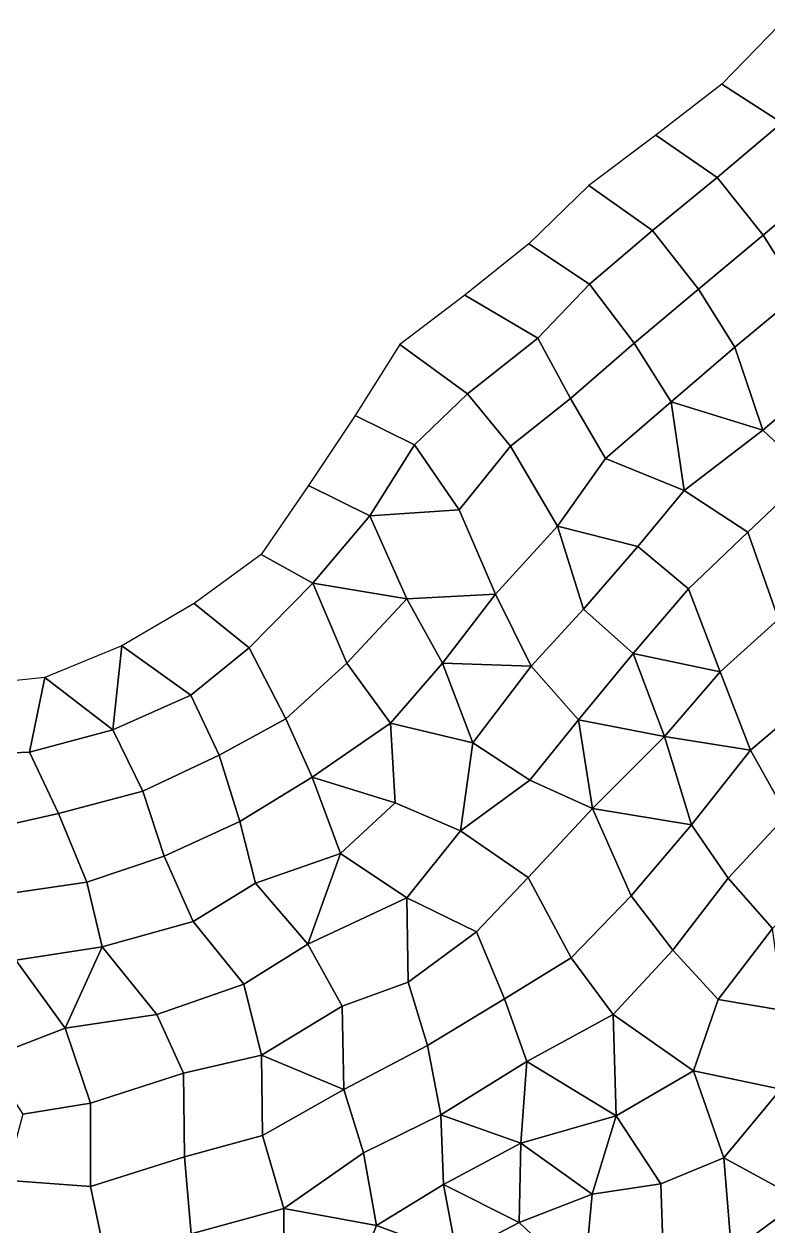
# Model space of a CAD drawing. Extents: x 727294 to 731543, y 8575035 to 8579824.
# Drawn here: x 730097.1 to 730274.2, y 8578454.2 to 8578740.6 of the extents above; entities that cross this region are included whole.
import ezdxf

# ---------------------------------------------------------------- set-up
doc = ezdxf.new("R2010")
doc.units = 0
for name, color, linetype in [('MESH_BOUND', 25, 'CONTINUOUS'), ('MESH_ELEMS', 250, 'CONTINUOUS'), ('MESH_NODES', 18, 'CONTINUOUS')]:
    doc.layers.add(name, color=color, linetype=linetype)

msp = doc.modelspace()

# ---------------------------------------------------------------- linework, layer by layer
at = {"layer": 'MESH_BOUND', "color": 25}
for points in [[(730277.12, 8578740.57, 38.17), (730263.24, 8578726.24, 38.17)], [(730263.24, 8578726.24, 38.17), (730247.55, 8578714.06, 38.17)], [(730247.55, 8578714.06, 38.17), (730231.55, 8578702.09, 38.17)], [(730231.55, 8578702.09, 38.17), (730217.27, 8578688.24, 38.17)], [(730217.27, 8578688.24, 38.17), (730202.08, 8578675.95, 38.17)], [(730202.08, 8578675.95, 38.17), (730186.6, 8578664.23, 38.17)], [(730186.6, 8578664.23, 38.17), (730175.92, 8578647.33, 38.17)], [(730175.92, 8578647.33, 38.17), (730164.87, 8578630.66, 38.17)], [(730164.87, 8578630.66, 38.17), (730153.58, 8578614.18, 38.17)], [(730153.58, 8578614.18, 38.17), (730137.61, 8578602.54, 38.17)], [(730137.61, 8578602.54, 38.17), (730120.43, 8578592.41, 38.17)], [(730120.43, 8578592.41, 38.17), (730102.05, 8578584.93, 38.17)], [(730102.05, 8578584.93, 38.17), (730082.23, 8578582.8, 38.17)]]:
    msp.add_polyline3d(points, dxfattribs=at)
at = {"layer": 'MESH_ELEMS', "color": 179}
for points in [[(730277.52, 8578717.01, 38.17), (730292.28, 8578729.92, 38.12), (730277.12, 8578740.57, 38.17), (730263.24, 8578726.24, 38.17)], [(730262.13, 8578704.03, 38.17), (730277.52, 8578717.01, 38.17), (730263.24, 8578726.24, 38.17), (730247.55, 8578714.06, 38.17)], [(730288.38, 8578703.22, 34.75), (730277.52, 8578717.01, 38.17), (730262.13, 8578704.03, 38.17), (730273.13, 8578690.26, 34.55)], [(730247.55, 8578714.06, 38.17), (730231.55, 8578702.09, 38.17), (730246.75, 8578691.42, 38.16), (730262.13, 8578704.03, 38.17)], [(730246.75, 8578691.42, 38.16), (730257.71, 8578677.44, 34.83), (730273.13, 8578690.26, 34.55), (730262.13, 8578704.03, 38.17)], [(730297.13, 8578689.41, 34.79), (730288.38, 8578703.22, 34.75), (730273.13, 8578690.26, 34.55), (730281.83, 8578676.47, 34.37)], [(730231.55, 8578702.09, 38.17), (730217.27, 8578688.24, 38.17), (730231.72, 8578678.63, 38.17), (730246.75, 8578691.42, 38.16)], [(730257.71, 8578677.44, 34.83), (730246.75, 8578691.42, 38.16), (730231.72, 8578678.63, 38.17), (730242.35, 8578664.57, 34.54)], [(730217.27, 8578688.24, 38.17), (730202.08, 8578675.95, 38.17), (730219.47, 8578665.7, 38.16), (730231.72, 8578678.63, 38.17)], [(730281.83, 8578676.47, 34.37), (730273.13, 8578690.26, 34.55), (730257.71, 8578677.44, 34.83), (730266.38, 8578663.57, 34.53)], [(730242.35, 8578664.57, 34.54), (730231.72, 8578678.63, 38.17), (730219.47, 8578665.7, 38.16), (730227.25, 8578651.35, 32.73)], [(730242.35, 8578664.57, 34.54), (730251.22, 8578650.57, 34.23), (730266.38, 8578663.57, 34.53), (730257.71, 8578677.44, 34.83)], [(730202.69, 8578652.49, 38.17), (730219.47, 8578665.7, 38.16), (730202.08, 8578675.95, 38.17), (730186.6, 8578664.23, 38.17)], [(730288.4, 8578656.92, 33.83), (730281.83, 8578676.47, 34.37), (730266.38, 8578663.57, 34.53), (730273, 8578643.81, 32.89)], [(730227.25, 8578651.35, 32.73), (730219.47, 8578665.7, 38.16), (730202.69, 8578652.49, 38.17), (730212.97, 8578640.03, 32.77)], [(730190.08, 8578640.35, 38.17), (730202.69, 8578652.49, 38.17), (730186.6, 8578664.23, 38.17), (730175.92, 8578647.33, 38.17)], [(730227.25, 8578651.35, 32.73), (730235.56, 8578637.1, 32.94), (730251.22, 8578650.57, 34.23), (730242.35, 8578664.57, 34.54)], [(730266.38, 8578663.57, 34.53), (730251.22, 8578650.57, 34.23), (730273, 8578643.81, 32.89), (730266.38, 8578663.57, 34.53)], [(730284.15, 8578633.44, 31.7), (730299.69, 8578646.66, 34.41), (730288.4, 8578656.92, 33.83), (730273, 8578643.81, 32.89)], [(730212.97, 8578640.03, 32.77), (730202.69, 8578652.49, 38.17), (730190.08, 8578640.35, 38.17), (730200.73, 8578624.83, 33.61)], [(730212.97, 8578640.03, 32.77), (730224.14, 8578620.92, 32.64), (730235.56, 8578637.1, 32.94), (730227.25, 8578651.35, 32.73)], [(730251.22, 8578650.57, 34.23), (730235.56, 8578637.1, 32.94), (730254.3, 8578629.42, 31.98), (730251.22, 8578650.57, 34.23)], [(730254.3, 8578629.42, 31.98), (730273, 8578643.81, 32.89), (730251.22, 8578650.57, 34.23), (730254.3, 8578629.42, 31.98)], [(730179.45, 8578623.39, 38.17), (730190.08, 8578640.35, 38.17), (730175.92, 8578647.33, 38.17), (730164.87, 8578630.66, 38.17)], [(730273, 8578643.81, 32.89), (730254.3, 8578629.42, 31.98), (730269.43, 8578619.56, 31.22), (730284.15, 8578633.44, 31.7)], [(730190.08, 8578640.35, 38.17), (730179.45, 8578623.39, 38.17), (730200.73, 8578624.83, 33.61), (730190.08, 8578640.35, 38.17)], [(730224.14, 8578620.92, 32.64), (730212.97, 8578640.03, 32.77), (730200.73, 8578624.83, 33.61), (730209.36, 8578604.74, 34.06)], [(730243.23, 8578616.11, 31.68), (730254.3, 8578629.42, 31.98), (730235.56, 8578637.1, 32.94), (730224.14, 8578620.92, 32.64)], [(730269.43, 8578619.56, 31.22), (730276.73, 8578598.82, 30.08), (730294.53, 8578614.76, 30.11), (730284.15, 8578633.44, 31.7)], [(730165.84, 8578607.38, 38.17), (730179.45, 8578623.39, 38.17), (730164.87, 8578630.66, 38.17), (730153.58, 8578614.18, 38.17)], [(730254.3, 8578629.42, 31.98), (730243.23, 8578616.11, 31.68), (730255.35, 8578606.03, 31.01), (730269.43, 8578619.56, 31.22)], [(730165.84, 8578607.38, 38.17), (730188.23, 8578603.61, 34.75), (730179.45, 8578623.39, 38.17), (730165.84, 8578607.38, 38.17)], [(730188.23, 8578603.61, 34.75), (730209.36, 8578604.74, 34.06), (730200.73, 8578624.83, 33.61), (730179.45, 8578623.39, 38.17)], [(730209.36, 8578604.74, 34.06), (730217.86, 8578587.6, 32.77), (730230.33, 8578601.18, 32.4), (730224.14, 8578620.92, 32.64)], [(730243.23, 8578616.11, 31.68), (730224.14, 8578620.92, 32.64), (730230.33, 8578601.18, 32.4), (730243.23, 8578616.11, 31.68)], [(730276.73, 8578598.82, 30.08), (730269.43, 8578619.56, 31.22), (730255.35, 8578606.03, 31.01), (730262.85, 8578586.27, 30.52)], [(730150.75, 8578591.93, 38.17), (730165.84, 8578607.38, 38.17), (730153.58, 8578614.18, 38.17), (730137.61, 8578602.54, 38.17)], [(730255.35, 8578606.03, 31.01), (730243.23, 8578616.11, 31.68), (730230.33, 8578601.18, 32.4), (730242.14, 8578590.63, 31.78)], [(730173.97, 8578588.3, 35.46), (730165.84, 8578607.38, 38.17), (730150.75, 8578591.93, 38.17), (730159.42, 8578575.09, 35.49)], [(730165.84, 8578607.38, 38.17), (730173.97, 8578588.3, 35.46), (730188.23, 8578603.61, 34.75), (730165.84, 8578607.38, 38.17)], [(730255.35, 8578606.03, 31.01), (730242.14, 8578590.63, 31.78), (730262.85, 8578586.27, 30.52), (730255.35, 8578606.03, 31.01)], [(730136.85, 8578580.67, 38.14), (730150.75, 8578591.93, 38.17), (730137.61, 8578602.54, 38.17), (730120.43, 8578592.41, 38.17)], [(730173.97, 8578588.3, 35.46), (730184.39, 8578574.06, 35.27), (730196.76, 8578588.28, 34.78), (730188.23, 8578603.61, 34.75)], [(730209.36, 8578604.74, 34.06), (730188.23, 8578603.61, 34.75), (730196.76, 8578588.28, 34.78), (730209.36, 8578604.74, 34.06)], [(730209.36, 8578604.74, 34.06), (730196.76, 8578588.28, 34.78), (730217.86, 8578587.6, 32.77), (730209.36, 8578604.74, 34.06)], [(730242.14, 8578590.63, 31.78), (730230.33, 8578601.18, 32.4), (730217.86, 8578587.6, 32.77), (730229.11, 8578574.84, 32.9)], [(730283.64, 8578579.11, 29.59), (730276.73, 8578598.82, 30.08), (730262.85, 8578586.27, 30.52), (730270.12, 8578567.62, 30.78)], [(730102.05, 8578584.93, 38.17), (730118.26, 8578572.44, 38.15), (730120.43, 8578592.41, 38.17), (730102.05, 8578584.93, 38.17)], [(730118.26, 8578572.44, 38.15), (730136.85, 8578580.67, 38.14), (730120.43, 8578592.41, 38.17), (730118.26, 8578572.44, 38.15)], [(730136.85, 8578580.67, 38.14), (730143.6, 8578566.42, 35.41), (730159.42, 8578575.09, 35.49), (730150.75, 8578591.93, 38.17)], [(730184.39, 8578574.06, 35.27), (730173.97, 8578588.3, 35.46), (730159.42, 8578575.09, 35.49), (730165.72, 8578561.12, 35.41)], [(730203.97, 8578569.36, 33.56), (730196.76, 8578588.28, 34.78), (730184.39, 8578574.06, 35.27), (730203.97, 8578569.36, 33.56)], [(730203.97, 8578569.36, 33.56), (730217.86, 8578587.6, 32.77), (730196.76, 8578588.28, 34.78), (730203.97, 8578569.36, 33.56)], [(730242.14, 8578590.63, 31.78), (730229.11, 8578574.84, 32.9), (730249.58, 8578570.81, 31.91), (730242.14, 8578590.63, 31.78)], [(730249.58, 8578570.81, 31.91), (730262.85, 8578586.27, 30.52), (730242.14, 8578590.63, 31.78), (730249.58, 8578570.81, 31.91)], [(730098.42, 8578567.12, 38.13), (730102.05, 8578584.93, 38.17), (730082.23, 8578582.8, 38.17), (730080.33, 8578566.4, 38.16)], [(730118.26, 8578572.44, 38.15), (730102.05, 8578584.93, 38.17), (730098.42, 8578567.12, 38.13), (730118.26, 8578572.44, 38.15)], [(730229.11, 8578574.84, 32.9), (730217.86, 8578587.6, 32.77), (730203.97, 8578569.36, 33.56), (730217.57, 8578560.48, 33.74)], [(730249.58, 8578570.81, 31.91), (730270.12, 8578567.62, 30.78), (730262.85, 8578586.27, 30.52), (730249.58, 8578570.81, 31.91)], [(730125.36, 8578557.86, 35.43), (730143.6, 8578566.42, 35.41), (730136.85, 8578580.67, 38.14), (730118.26, 8578572.44, 38.15)], [(730270.12, 8578567.62, 30.78), (730278.77, 8578552.08, 30.08), (730293.52, 8578565.83, 28.69), (730283.64, 8578579.11, 29.59)], [(730165.72, 8578561.12, 35.41), (730159.42, 8578575.09, 35.49), (730143.6, 8578566.42, 35.41), (730148.48, 8578550.63, 35.33)], [(730185.48, 8578555.06, 33.39), (730184.39, 8578574.06, 35.27), (730165.72, 8578561.12, 35.41), (730185.48, 8578555.06, 33.39)], [(730203.97, 8578569.36, 33.56), (730184.39, 8578574.06, 35.27), (730185.48, 8578555.06, 33.39), (730201.04, 8578548.4, 33.27)], [(730229.11, 8578574.84, 32.9), (730217.57, 8578560.48, 33.74), (730232.46, 8578553.7, 33.32), (730229.11, 8578574.84, 32.9)], [(730232.46, 8578553.7, 33.32), (730249.58, 8578570.81, 31.91), (730229.11, 8578574.84, 32.9), (730232.46, 8578553.7, 33.32)], [(730118.26, 8578572.44, 38.15), (730098.42, 8578567.12, 38.13), (730105.33, 8578552.54, 35.5), (730125.36, 8578557.86, 35.43)], [(730256.05, 8578549.83, 33.41), (730249.58, 8578570.81, 31.91), (730232.46, 8578553.7, 33.32), (730256.05, 8578549.83, 33.41)], [(730256.05, 8578549.83, 33.41), (730270.12, 8578567.62, 30.78), (730249.58, 8578570.81, 31.91), (730256.05, 8578549.83, 33.41)], [(730217.57, 8578560.48, 33.74), (730203.97, 8578569.36, 33.56), (730201.04, 8578548.4, 33.27), (730217.57, 8578560.48, 33.74)], [(730098.42, 8578567.12, 38.13), (730080.33, 8578566.4, 38.16), (730087.31, 8578548.47, 35.58), (730105.33, 8578552.54, 35.5)], [(730125.36, 8578557.86, 35.43), (730130.45, 8578542.37, 35.25), (730148.48, 8578550.63, 35.33), (730143.6, 8578566.42, 35.41)], [(730256.05, 8578549.83, 33.41), (730264.75, 8578537.13, 33.53), (730278.77, 8578552.08, 30.08), (730270.12, 8578567.62, 30.78)], [(730148.48, 8578550.63, 35.33), (730152.26, 8578535.87, 32.91), (730172.47, 8578542.97, 33.15), (730165.72, 8578561.12, 35.41)], [(730185.48, 8578555.06, 33.39), (730165.72, 8578561.12, 35.41), (730172.47, 8578542.97, 33.15), (730185.48, 8578555.06, 33.39)], [(730217.11, 8578537.22, 33.51), (730232.46, 8578553.7, 33.32), (730217.57, 8578560.48, 33.74), (730201.04, 8578548.4, 33.27)], [(730125.36, 8578557.86, 35.43), (730105.33, 8578552.54, 35.5), (730112.1, 8578536.15, 35.28), (730130.45, 8578542.37, 35.25)], [(730188.23, 8578532.43, 33.27), (730201.04, 8578548.4, 33.27), (730185.48, 8578555.06, 33.39), (730172.47, 8578542.97, 33.15)], [(730241.7, 8578532.88, 33.65), (730232.46, 8578553.7, 33.32), (730217.11, 8578537.22, 33.51), (730227.38, 8578518.12, 31.96)], [(730232.46, 8578553.7, 33.32), (730241.7, 8578532.88, 33.65), (730256.05, 8578549.83, 33.41), (730232.46, 8578553.7, 33.32)], [(730105.33, 8578552.54, 35.5), (730087.31, 8578548.47, 35.58), (730091.41, 8578533.1, 35.44), (730112.1, 8578536.15, 35.28)], [(730152.26, 8578535.87, 32.91), (730148.48, 8578550.63, 35.33), (730130.45, 8578542.37, 35.25), (730137.42, 8578526.78, 32.68)], [(730264.75, 8578537.13, 33.53), (730275.34, 8578525.13, 30.07), (730289.22, 8578539.18, 30.08), (730278.77, 8578552.08, 30.08)], [(730204.84, 8578524.32, 32.2), (730217.11, 8578537.22, 33.51), (730201.04, 8578548.4, 33.27), (730188.23, 8578532.43, 33.27)], [(730241.7, 8578532.88, 33.65), (730251.56, 8578519.94, 33.75), (730264.75, 8578537.13, 33.53), (730256.05, 8578549.83, 33.41)], [(730137.42, 8578526.78, 32.68), (730130.45, 8578542.37, 35.25), (730112.1, 8578536.15, 35.28), (730115.68, 8578520.74, 32.61)], [(730152.26, 8578535.87, 32.91), (730164.72, 8578521.37, 32.55), (730172.47, 8578542.97, 33.15), (730152.26, 8578535.87, 32.91)], [(730172.47, 8578542.97, 33.15), (730164.72, 8578521.37, 32.55), (730188.23, 8578532.43, 33.27), (730172.47, 8578542.97, 33.15)], [(730227.38, 8578518.12, 31.96), (730217.11, 8578537.22, 33.51), (730204.84, 8578524.32, 32.2), (730211.53, 8578508.32, 31.37)], [(730251.56, 8578519.94, 33.75), (730262.35, 8578508.23, 29.79), (730275.34, 8578525.13, 30.07), (730264.75, 8578537.13, 33.53)], [(730112.1, 8578536.15, 35.28), (730091.41, 8578533.1, 35.44), (730095.2, 8578517.53, 32.84), (730115.68, 8578520.74, 32.61)], [(730149.45, 8578511.82, 32.2), (730164.72, 8578521.37, 32.55), (730152.26, 8578535.87, 32.91), (730137.42, 8578526.78, 32.68)], [(730188.55, 8578512.31, 31.43), (730188.23, 8578532.43, 33.27), (730164.72, 8578521.37, 32.55), (730172.84, 8578506.62, 31.86)], [(730188.55, 8578512.31, 31.43), (730204.84, 8578524.32, 32.2), (730188.23, 8578532.43, 33.27), (730188.55, 8578512.31, 31.43)], [(730227.38, 8578518.12, 31.96), (730237.42, 8578504.65, 31.67), (730251.56, 8578519.94, 33.75), (730241.7, 8578532.88, 33.65)], [(730128.7, 8578504.59, 31.94), (730149.45, 8578511.82, 32.2), (730137.42, 8578526.78, 32.68), (730115.68, 8578520.74, 32.61)], [(730262.35, 8578508.23, 29.79), (730277.95, 8578505.59, 28.5), (730275.34, 8578525.13, 30.07), (730262.35, 8578508.23, 29.79)], [(730188.55, 8578512.31, 31.43), (730193.15, 8578497.22, 31.39), (730211.53, 8578508.32, 31.37), (730204.84, 8578524.32, 32.2)], [(730095.2, 8578517.53, 32.84), (730106.88, 8578501.34, 32.39), (730115.68, 8578520.74, 32.61), (730095.2, 8578517.53, 32.84)], [(730115.68, 8578520.74, 32.61), (730106.88, 8578501.34, 32.39), (730128.7, 8578504.59, 31.94), (730115.68, 8578520.74, 32.61)], [(730149.45, 8578511.82, 32.2), (730153.63, 8578494.94, 31.51), (730172.84, 8578506.62, 31.86), (730164.72, 8578521.37, 32.55)], [(730262.35, 8578508.23, 29.79), (730251.56, 8578519.94, 33.75), (730237.42, 8578504.65, 31.67), (730256.48, 8578491.18, 29.13)], [(730095.2, 8578517.53, 32.84), (730077.73, 8578514.36, 32.77), (730088.15, 8578494.11, 32.45), (730106.88, 8578501.34, 32.39)], [(730237.42, 8578504.65, 31.67), (730227.38, 8578518.12, 31.96), (730211.53, 8578508.32, 31.37), (730216.84, 8578493.42, 31.09)], [(730149.45, 8578511.82, 32.2), (730128.7, 8578504.59, 31.94), (730135.09, 8578490.66, 31.54), (730153.63, 8578494.94, 31.51)], [(730193.15, 8578497.22, 31.39), (730188.55, 8578512.31, 31.43), (730172.84, 8578506.62, 31.86), (730173.26, 8578486.76, 31.19)], [(730216.84, 8578493.42, 31.09), (730211.53, 8578508.32, 31.37), (730193.15, 8578497.22, 31.39), (730196.35, 8578480.72, 31.31)], [(730262.35, 8578508.23, 29.79), (730256.48, 8578491.18, 29.13), (730277.3, 8578486.84, 27.97), (730277.95, 8578505.59, 28.5)], [(730153.63, 8578494.94, 31.51), (730173.26, 8578486.76, 31.19), (730172.84, 8578506.62, 31.86), (730153.63, 8578494.94, 31.51)], [(730128.7, 8578504.59, 31.94), (730106.88, 8578501.34, 32.39), (730112.96, 8578483.47, 31.57), (730135.09, 8578490.66, 31.54)], [(730237.42, 8578504.65, 31.67), (730216.84, 8578493.42, 31.09), (730238.12, 8578480.47, 29.83), (730237.42, 8578504.65, 31.67)], [(730238.12, 8578480.47, 29.83), (730256.48, 8578491.18, 29.13), (730237.42, 8578504.65, 31.67), (730238.12, 8578480.47, 29.83)], [(730106.88, 8578501.34, 32.39), (730088.15, 8578494.11, 32.45), (730096.83, 8578480.88, 31.63), (730112.96, 8578483.47, 31.57)], [(730196.35, 8578480.72, 31.31), (730193.15, 8578497.22, 31.39), (730173.26, 8578486.76, 31.19), (730177.94, 8578471.69, 31.04)], [(730153.93, 8578475.77, 31.34), (730153.63, 8578494.94, 31.51), (730135.09, 8578490.66, 31.54), (730135.31, 8578470.7, 31.36)], [(730173.26, 8578486.76, 31.19), (730153.63, 8578494.94, 31.51), (730153.93, 8578475.77, 31.34), (730173.26, 8578486.76, 31.19)], [(730196.35, 8578480.72, 31.31), (730215.37, 8578473.98, 30.33), (730216.84, 8578493.42, 31.09), (730196.35, 8578480.72, 31.31)], [(730215.37, 8578473.98, 30.33), (730238.12, 8578480.47, 29.83), (730216.84, 8578493.42, 31.09), (730215.37, 8578473.98, 30.33)], [(730112.96, 8578483.47, 31.57), (730112.92, 8578463.65, 31.32), (730135.31, 8578470.7, 31.36), (730135.09, 8578490.66, 31.54)], [(730248.72, 8578464.25, 28.81), (730263.71, 8578470.49, 28.38), (730256.48, 8578491.18, 29.13), (730238.12, 8578480.47, 29.83)], [(730277.3, 8578486.84, 27.97), (730256.48, 8578491.18, 29.13), (730263.71, 8578470.49, 28.38), (730277.3, 8578486.84, 27.97)], [(730177.94, 8578471.69, 31.04), (730173.26, 8578486.76, 31.19), (730153.93, 8578475.77, 31.34), (730158.96, 8578458.39, 31.08)], [(730290.08, 8578475.37, 28.88), (730277.3, 8578486.84, 27.97), (730263.71, 8578470.49, 28.38), (730282.22, 8578460.37, 28.62)], [(730112.92, 8578463.65, 31.32), (730112.96, 8578483.47, 31.57), (730096.83, 8578480.88, 31.63), (730092.63, 8578465.15, 31.59)], [(730177.94, 8578471.69, 31.04), (730181.01, 8578454.32, 30.76), (730196.99, 8578464.14, 30.32), (730196.35, 8578480.72, 31.31)], [(730215.37, 8578473.98, 30.33), (730196.35, 8578480.72, 31.31), (730196.99, 8578464.14, 30.32), (730215.37, 8578473.98, 30.33)], [(730238.12, 8578480.47, 29.83), (730215.37, 8578473.98, 30.33), (730232.38, 8578461.78, 29.69), (730238.12, 8578480.47, 29.83)], [(730238.12, 8578480.47, 29.83), (730232.38, 8578461.78, 29.69), (730248.72, 8578464.25, 28.81), (730238.12, 8578480.47, 29.83)], [(730158.96, 8578458.39, 31.08), (730153.93, 8578475.77, 31.34), (730135.31, 8578470.7, 31.36), (730136.9, 8578452.4, 31.02)], [(730215.37, 8578473.98, 30.33), (730196.99, 8578464.14, 30.32), (730215.01, 8578455.08, 29.91), (730215.37, 8578473.98, 30.33)], [(730232.38, 8578461.78, 29.69), (730215.37, 8578473.98, 30.33), (730215.01, 8578455.08, 29.91), (730232.38, 8578461.78, 29.69)], [(730136.9, 8578452.4, 31.02), (730135.31, 8578470.7, 31.36), (730112.92, 8578463.65, 31.32), (730116.46, 8578447.04, 31.12)], [(730177.94, 8578471.69, 31.04), (730158.96, 8578458.39, 31.08), (730181.01, 8578454.32, 30.76), (730177.94, 8578471.69, 31.04)], [(730248.72, 8578464.25, 28.81), (730249.33, 8578445.47, 28.87), (730265.55, 8578448.08, 28.39), (730263.71, 8578470.49, 28.38)], [(730265.55, 8578448.08, 28.39), (730282.22, 8578460.37, 28.62), (730263.71, 8578470.49, 28.38), (730265.55, 8578448.08, 28.39)], [(730112.92, 8578463.65, 31.32), (730092.63, 8578465.15, 31.59), (730095.89, 8578445.09, 31.83), (730116.46, 8578447.04, 31.12)], [(730181.01, 8578454.32, 30.76), (730200.19, 8578447.32, 30.01), (730196.99, 8578464.14, 30.32), (730181.01, 8578454.32, 30.76)], [(730200.19, 8578447.32, 30.01), (730215.01, 8578455.08, 29.91), (730196.99, 8578464.14, 30.32), (730200.19, 8578447.32, 30.01)], [(730249.33, 8578445.47, 28.87), (730248.72, 8578464.25, 28.81), (730232.38, 8578461.78, 29.69), (730230.42, 8578440.42, 29.57)], [(730215.01, 8578455.08, 29.91), (730230.42, 8578440.42, 29.57), (730232.38, 8578461.78, 29.69), (730215.01, 8578455.08, 29.91)], [(730265.55, 8578448.08, 28.39), (730285.12, 8578437.9, 28.93), (730282.22, 8578460.37, 28.62), (730265.55, 8578448.08, 28.39)], [(730158.88, 8578440.69, 30.69), (730158.96, 8578458.39, 31.08), (730136.9, 8578452.4, 31.02), (730139.3, 8578436.61, 30.88)], [(730174.59, 8578438.45, 30.21), (730181.01, 8578454.32, 30.76), (730158.96, 8578458.39, 31.08), (730158.88, 8578440.69, 30.69)], [(730191.66, 8578434.33, 29.93), (730200.19, 8578447.32, 30.01), (730181.01, 8578454.32, 30.76), (730174.59, 8578438.45, 30.21)], [(730215.01, 8578455.08, 29.91), (730200.19, 8578447.32, 30.01), (730213.44, 8578432.26, 29.88), (730230.42, 8578440.42, 29.57)]]:
    msp.add_3dface(points, dxfattribs=at)
at = {"layer": 'MESH_NODES', "color": 18}
for p in [(730263.24, 8578726.24, 38.17), (730247.55, 8578714.06, 38.17), (730262.13, 8578704.03, 38.17), (730231.55, 8578702.09, 38.17), (730246.75, 8578691.42, 38.16), (730217.27, 8578688.24, 38.17), (730273.13, 8578690.26, 34.55), (730231.72, 8578678.63, 38.17), (730257.71, 8578677.44, 34.83), (730202.08, 8578675.95, 38.17), (730219.47, 8578665.7, 38.16), (730186.6, 8578664.23, 38.17), (730242.35, 8578664.57, 34.54), (730266.38, 8578663.57, 34.53), (730202.69, 8578652.49, 38.17), (730227.25, 8578651.35, 32.73), (730251.22, 8578650.57, 34.23), (730175.92, 8578647.33, 38.17), (730273, 8578643.81, 32.89), (730190.08, 8578640.35, 38.17), (730212.97, 8578640.03, 32.77), (730235.56, 8578637.1, 32.94), (730164.87, 8578630.66, 38.17), (730254.3, 8578629.42, 31.98), (730179.45, 8578623.39, 38.17), (730200.73, 8578624.83, 33.61), (730224.14, 8578620.92, 32.64), (730269.43, 8578619.56, 31.22), (730153.58, 8578614.18, 38.17), (730243.23, 8578616.11, 31.68), (730165.84, 8578607.38, 38.17), (730255.35, 8578606.03, 31.01), (730137.61, 8578602.54, 38.17), (730188.23, 8578603.61, 34.75), (730209.36, 8578604.74, 34.06), (730230.33, 8578601.18, 32.4), (730120.43, 8578592.41, 38.17), (730150.75, 8578591.93, 38.17), (730173.97, 8578588.3, 35.46), (730196.76, 8578588.28, 34.78), (730242.14, 8578590.63, 31.78), (730102.05, 8578584.93, 38.17), (730217.86, 8578587.6, 32.77), (730262.85, 8578586.27, 30.52), (730136.85, 8578580.67, 38.14), (730159.42, 8578575.09, 35.49), (730184.39, 8578574.06, 35.27), (730229.11, 8578574.84, 32.9), (730118.26, 8578572.44, 38.15), (730249.58, 8578570.81, 31.91), (730203.97, 8578569.36, 33.56), (730098.42, 8578567.12, 38.13), (730143.6, 8578566.42, 35.41), (730270.12, 8578567.62, 30.78), (730165.72, 8578561.12, 35.41), (730217.57, 8578560.48, 33.74), (730125.36, 8578557.86, 35.43), (730185.48, 8578555.06, 33.39), (730232.46, 8578553.7, 33.32), (730105.33, 8578552.54, 35.5), (730148.48, 8578550.63, 35.33), (730201.04, 8578548.4, 33.27), (730256.05, 8578549.83, 33.41), (730130.45, 8578542.37, 35.25), (730172.47, 8578542.97, 33.15), (730217.11, 8578537.22, 33.51), (730264.75, 8578537.13, 33.53), (730112.1, 8578536.15, 35.28), (730152.26, 8578535.87, 32.91), (730188.23, 8578532.43, 33.27), (730241.7, 8578532.88, 33.65), (730137.42, 8578526.78, 32.68), (730204.84, 8578524.32, 32.2), (730115.68, 8578520.74, 32.61), (730164.72, 8578521.37, 32.55), (730251.56, 8578519.94, 33.75), (730227.38, 8578518.12, 31.96), (730149.45, 8578511.82, 32.2), (730188.55, 8578512.31, 31.43), (730211.53, 8578508.32, 31.37), (730262.35, 8578508.23, 29.79), (730172.84, 8578506.62, 31.86), (730128.7, 8578504.59, 31.94), (730237.42, 8578504.65, 31.67), (730106.88, 8578501.34, 32.39), (730193.15, 8578497.22, 31.39), (730153.63, 8578494.94, 31.51), (730216.84, 8578493.42, 31.09), (730135.09, 8578490.66, 31.54), (730256.48, 8578491.18, 29.13), (730173.26, 8578486.76, 31.19), (730112.96, 8578483.47, 31.57), (730196.35, 8578480.72, 31.31), (730238.12, 8578480.47, 29.83), (730153.93, 8578475.77, 31.34), (730215.37, 8578473.98, 30.33), (730135.31, 8578470.7, 31.36), (730177.94, 8578471.69, 31.04), (730263.71, 8578470.49, 28.38), (730112.92, 8578463.65, 31.32), (730196.99, 8578464.14, 30.32), (730248.72, 8578464.25, 28.81), (730232.38, 8578461.78, 29.69), (730158.96, 8578458.39, 31.08), (730181.01, 8578454.32, 30.76), (730215.01, 8578455.08, 29.91)]:
    msp.add_point(p, dxfattribs=at)

doc.saveas('drawing.dxf')
